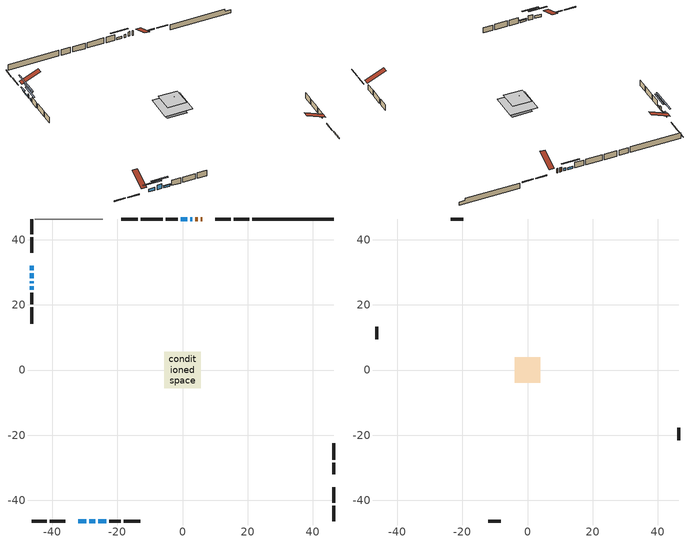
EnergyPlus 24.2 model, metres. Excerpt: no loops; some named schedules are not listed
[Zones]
conditioned space
 floor outside (Floor1 construction): -0.5,-0.5 -0.5,0.5 0.5,0.5 0.5,-0.5 z0.46
 floor adiabatic (AdiabaticFloorConstruction): -5.67,-5.67 -5.67,5.67 5.67,5.67 5.67,-5.67 z0.46
 floor foundation (Slab1 construction): -4.1,-4.1 -4.1,4.1 4.1,4.1 4.1,-4.1 z-1.77
 wall outside (RimJoist1 construction): 20.4,46.33 15.72,46.33 / -46.33,-46.33 -41.64,-46.33 / -46.33,46.33 -46.33,41.64 / 46.33,-46.33 46.33,-41.64 z0.46:0.76
 wall outside (RimJoist2 construction): 14.79,46.33 10.1,46.33 / -40.71,-46.33 -36.03,-46.33 / -46.33,40.71 -46.33,36.03 / 46.33,-40.71 46.33,-36.03 z0.46:0.76
 wall outside (AdiabaticWallConstruction 1): 6.11,46.33 5.67,46.33 / 4.74,46.33 3.97,46.33 z0.46:2.49
 wall outside (AdiabaticWallConstruction): 3.05,46.33 2.36,46.33 z0.46:1.68; -46.33,32.04 -46.33,30.62 z0.46:1.17; -46.33,29.69 -46.33,28.16 z0.46:0.89; -32.04,-46.33 -29.5,-46.33 z0.46:1.73; -28.57,-46.33 -26.79,-46.33 z0.46:2.49; -46.33,27.24 -46.33,26.62 z0.46:2.24; -46.33,25.7 -46.33,24.68 / -25.86,-46.33 -23.42,-46.33 z0.46:1.22; 1.43,46.33 -0.6,46.33 z0.46:1.38
 wall outside (Wall1 construction): -1.53,46.33 -5.09,46.33 / -22.5,-46.33 -18.94,-46.33 / -46.33,23.75 -46.33,20.19 / 46.33,-32.04 46.33,-28.48 z0.46:2.9
 wall outside (Wall3 construction): -13.74,46.33 -18.83,46.33 / -18.01,-46.33 -12.92,-46.33 / -46.33,19.26 -46.33,14.18 / 46.33,-27.55 46.33,-22.46 z0.46:2.9
 wall foundation (FoundationWall1 construction): 21.33,46.33,-1.77 21.33,46.33,0.46 43.83,46.33,0.46 43.83,46.33,-0.42 46.33,46.33,-0.42 46.33,46.33,-1.77
 wall othersidecoefficients (Wall2 construction): -6.02,46.33 -12.81,46.33 z0.46:2.9
 wall adiabatic (Wall6 construction): -24.5,46.33 -45.4,46.33 z0.46:2.9
 window (WindowConstruction 7): 3.05,46.33 2.36,46.33 z0.46:1.68
 window (WindowConstruction 6): -46.33,32.04 -46.33,30.62 z0.46:1.17
 window (WindowConstruction 8): -46.33,29.69 -46.33,28.16 z0.46:0.89
 window (WindowConstruction): -32.04,-46.33 -29.5,-46.33 z0.46:1.73
 window (WindowConstruction 1): -28.57,-46.33 -26.79,-46.33 z0.46:2.49
 window (WindowConstruction 2): -46.33,27.23 -46.33,26.62 z0.46:2.24
 window (WindowConstruction 3): -46.33,25.7 -46.33,24.68 z0.46:1.22
 window (WindowConstruction 4): 1.43,46.33 -0.6,46.33 z0.46:1.37
 window (WindowConstruction 5): -25.86,-46.33 -23.42,-46.33 z0.46:1.22
 door (Door): 6.11,46.33 5.67,46.33 z0.46:2.49
 door (Door 1): 4.74,46.33 3.98,46.33 z0.46:2.49
 ceiling adiabatic (AdiabaticFloorConstruction): 5.67,-5.67 5.67,5.67 -5.67,5.67 -5.67,-5.67 z0.46
attic - vented
 floor to conditioned space (Floor2 construction Reversed): -3.92,-3.92 -3.92,3.92 3.92,3.92 3.92,-3.92 z2.9
 floor to conditioned space (Floor3 construction Reversed): -1.21,-1.21 -1.21,1.21 1.21,1.21 1.21,-1.21 z2.9
 wall outside (Wall4 construction): -19.75,46.33 -23.57,46.33 / -11.99,-46.33 -8.17,-46.33 / -46.33,13.25 -46.33,9.43 / 46.33,-21.53 46.33,-17.72 z0.46:2.9
 roof outside (Roof1 construction): 7.04,46.33,2.9 7.04,38.45,6.18 9.18,38.45,6.18 9.18,46.33,2.9; -32.97,-46.33,2.9 -32.97,-38.45,6.18 -35.1,-38.45,6.18 -35.1,-46.33,2.9; -46.33,32.97,2.9 -38.45,32.97,6.18 -38.45,35.1,6.18 -46.33,35.1,2.9; 46.33,-32.97,2.9 38.45,-32.97,6.18 38.45,-35.1,6.18 46.33,-35.1,2.9
shading: -46.33,30.01 -46.33,32.65 -46.76,32.65 -46.76,30.01 z1.78; -46.33,23.13 -46.33,34.72 -46.76,34.72 -46.76,23.13 z5.92; -26.91,-46.33 -34.63,-46.33 -34.63,-46.76 -26.91,-46.76 z4.32; -24.2,-46.33 -31.16,-46.33 -31.16,-46.76 -24.2,-46.76 z5.08; -46.33,23.57 -46.33,30.29 -46.76,30.29 -46.76,23.57 z5.29; -46.33,21.63 -46.33,28.75 -46.76,28.75 -46.76,21.63 z4.27; -3.24,46.33 4.07,46.33 4.07,46.74 -3.24,46.74 z4.01; -23.27,-46.33 -26.01,-46.33 -26.01,-46.76 -23.27,-46.76 z1.37
[Building]
Building 1: Terrain=Suburbs
[Site:Location]
Toronto City Centre_ON: Latitude {deg}=43.63; Longitude {deg}=-79.39; Time Zone {hr}=-5; Elevation {m}=77; Keep Site Location Information=Yes
[Site:GroundTemperature:Shallow]
5.01852, 3.26908, 3.12898, 3.95918, 7.29196, 10.6092, 13.4851, 15.3069, 15.4617, 13.9799, 11.1774, 7.9619
[Site:WaterMainsTemperature]
Calculation Method=Schedule; Temperature Schedule=mains temperature schedule
[Material] Roughness=Rough; Thermal Absorptance=0.9
Name | Thickness {m} | Conductivity {W/m-K} | Density {kg/m3} | Specific Heat {J/kg-K} | Solar Absorptance | Visible Absorptance
asphalt or fiberglass shingles | 0.00635 | 0.162714 | 1121.4 | 1465.45 | 0.4 | 0.4
ceiling loosefill ins | 0.0846667 | 0.0480833 | 16.02 | 1046.75 | 0.7 | 0.7
ceiling stud and cavity | 0.1397 | 0.0802196 | 65.682 | 1177.47 | 0.7 | 0.7
ceiling stud and cavity 1 | 0.1397 | 0.0902584 | 65.682 | 1177.47 | 0.7 | 0.7
concrete 4.0 in. | 0.1016 | 1.803125 | 2242.8 | 837.4 | 0.7 | 0.7
concrete 8.0 in. | 0.2032 | 1.803125 | 2242.8 | 837.4 | 0.7 | 0.7
door material | 0.04445 | 0.053851 | 512.64 | 1214.23 | 0.7 | 0.7
door material 1 | 0.04445 | 0.20624 | 512.64 | 1214.23 | 0.7 | 0.7
exterior vertical ins | 0.0457286 | 0.029427 | 32.04 | 1214.23 | 0.7 | 0.7
floor covering | 0.0127 | 0.0433444 | 54.468 | 1339.84 | 0.6 | 0.6
floor rigid ins; rim joist rigid ins | 0.051816 | 0.029427 | 32.04 | 1214.23 | 0.7 | 0.7
floor rigid ins 1; wall rigid ins | 0.512978 | 0.029427 | 32.04 | 1214.23 | 0.7 | 0.7
floor stud and cavity | 0.1397 | 0.223993 | 92.3553 | 1139.71 | 0.7 | 0.7
floor stud and cavity 1 | 0.1397 | 1.75129 | 37.0049 | 1207.88 | 0.7 | 0.7
furniture material conditioned space 1 | 0.1524 | 0.115458 | 640.8 | 1214.23 | 0.6 | 0.6
gypsum board | 0.0127 | 0.160291 | 801 | 837.4 | 0.6 | 0.6
gypsum board 1 | 0.0127 | 0.160291 | 801 | 837.4 | 0.7 | 0.7
osb sheathing 0.5 in. | 0.0127 | 0.115458 | 512.64 | 1214.23 | 0.7 | 0.7
osb sheathing 0.5 in. 1 | 0.0127 | 0.115458 | 512.64 | 1214.23 | 0.4 | 0.4
osb sheathing 0.75 in. | 0.01905 | 0.115458 | 512.64 | 1214.23 | 0.7 | 0.7
osb sheathing 2.0 in. | 0.0508 | 0.115458 | 512.64 | 1214.23 | 0.7 | 0.7
rim joist stud and cavity | 0.0508 | 0.0310355 | 125.044 | 1163.47 | 0.6 | 0.6
rim joist stud and cavity 1 | 0.0508 | 0.311623 | 125.044 | 1163.47 | 0.6 | 0.6
wall stud and cavity | 0.1397 | 0.0834262 | 139.0536 | 1170.24 | 0.7 | 0.7
wall stud and cavity 1 | 0.1397 | 0.0801766 | 139.0536 | 1170.24 | 0.7 | 0.7
wall stud and cavity 2 | 0.1397 | 0.0829899 | 139.0536 | 1170.24 | 0.7 | 0.7
wall stud and cavity 3 | 0.0889 | 6.1454 | 50.32683 | 1063.81 | 0.6 | 0.6
wall stud and cavity 4 | 0.1397 | 0.0756651 | 139.0536 | 1170.24 | 0.7 | 0.7
wall stud and cavity 5 | 0.0889 | 0.380278 | 52.3479 | 1209.89 | 0.7 | 0.7
wall stud and cavity 6 | 0.0889 | 0.391764 | 83.0341 | 1211.67 | 0.7 | 0.7
wood siding | 0.0254 | 0.102417 | 544.68 | 1172.36 | 0.4 | 0.4
wood siding 1 | 0.00254 | 0.102417 | 544.68 | 1172.36 | 0.4 | 0.4
wood siding 2; wood siding 3; wood siding 4 | 0.0254 | 0.102417 | 544.68 | 1172.36 | 0.7 | 0.7
[WindowMaterial:SimpleGlazingSystem]
Name | U-Factor {W/m2-K} | Solar Heat Gain Coefficient
WindowMaterial | 2.07928 | 0.65
WindowMaterial 1 | 2.97754 | 0.59
WindowMaterial 2 | 2.51933 | 0.51
WindowMaterial 3 | 3.02126 | 0.5
WindowMaterial 4 | 2.93496 | 0.61
WindowMaterial 5 | 2.44665 | 0.49
WindowMaterial 6 | 2.62664 | 0.42
WindowMaterial 7 | 4.08646 | 0.67
WindowMaterial 8 | 3.06158 | 0.39
[Construction]
AdiabaticFloorConstruction: floor stud and cavity 1, floor rigid ins 1, osb sheathing 0.75 in., floor covering
AdiabaticWallConstruction: wood siding 3, wall rigid ins, wall stud and cavity 5, gypsum board
AdiabaticWallConstruction 1: wood siding 4, wall rigid ins, wall stud and cavity 5, gypsum board
Door: door material
Door 1: door material 1
Floor1 construction: floor stud and cavity, floor rigid ins, osb sheathing 0.75 in., floor covering
Floor2 construction Reversed: gypsum board, ceiling stud and cavity
Floor3 construction Reversed: gypsum board, ceiling stud and cavity 1, ceiling loosefill ins
FoundationWall1 construction: concrete 8.0 in., gypsum board 1
furniture construction conditioned space 1: furniture material conditioned space 1
PartitionWallConstruction: gypsum board, wall stud and cavity 6, gypsum board
RimJoist1 construction: wood siding 2, osb sheathing 2.0 in., rim joist stud and cavity
RimJoist2 construction: wood siding 2, rim joist rigid ins, osb sheathing 2.0 in., rim joist stud and cavity 1
Roof1 construction: asphalt or fiberglass shingles
Slab1 construction: concrete 4.0 in.
Wall1 construction: wood siding, osb sheathing 0.5 in., wall stud and cavity, gypsum board
Wall2 construction: osb sheathing 0.5 in. 1, wall stud and cavity 1, gypsum board
Wall3 construction: wood siding, osb sheathing 0.5 in., wall stud and cavity 2, gypsum board
Wall4 construction: wood siding 1, wall stud and cavity 3
Wall6 construction: osb sheathing 0.5 in. 1, wall stud and cavity 4, gypsum board
WindowConstruction: WindowMaterial
WindowConstruction 1: WindowMaterial 1
WindowConstruction 2: WindowMaterial 2
WindowConstruction 3: WindowMaterial 3
WindowConstruction 4: WindowMaterial 4
WindowConstruction 5: WindowMaterial 5
WindowConstruction 6: WindowMaterial 6
WindowConstruction 7: WindowMaterial 7
WindowConstruction 8: WindowMaterial 8
[Zone] Multiplier=1; Part of Total Floor Area=Yes
Name | Volume {m3}
attic - vented | 35.2889
conditioned space | 496.6
[Space]
Name | Zone | Volume {m3}
attic - vented 1 | attic - vented | 35.2889
conditioned space 1 | conditioned space | 496.6
[ZoneInfiltration:EffectiveLeakageArea]
infil attic - vented 1: Zone or Space=attic - vented 1; Schedule=Always On Discrete; Effective Air Leakage Area {cm2}=2828.21; Stack Coefficient=0.000397711; Wind Coefficient=1.34742e-05
[ZoneMixing]
whole house fan mix: Zone or Space=attic - vented; Schedule=Always On Continuous; Design Flow Rate Calculation Method=Flow/Zone; Design Flow Rate {m3/s}=0; Source Zone or Space=conditioned space
[SurfaceProperty:ExposedFoundationPerimeter]
Slab1: Exposed Perimeter Calculation Method=TotalExposedPerimeter; Total Exposed Perimeter {m}=24.994
[SurfaceProperty:OtherSideCoefficients]
other non-freezing space: Combined Convective/Radiative Film Coefficient {W/m2-K}=8.35; Constant Temperature Coefficient=1; External Dry-Bulb Temperature Coefficient=0; Ground Temperature Coefficient=0; Wind Speed Coefficient=0; Zone Air Temperature Coefficient=0; Constant Temperature Schedule=other non-freezing space; Previous Other Side Temperature Coefficient=0
[InternalMass] Zone or ZoneList=conditioned space; Space or SpaceList=conditioned space 1
Name | Construction | Surface Area {m2}
furniture mass conditioned space 1 | furniture construction conditioned space 1 | 78.6759
partition wall mass | PartitionWallConstruction | 196.69
[Lights]
interior lighting: Zone or ZoneList or Space or SpaceList=conditioned space 1; Schedule=interior lighting schedule; Design Level Calculation Method=LightingLevel; Lighting Level {W}=343.2; Return Air Fraction=0; Fraction Radiant=0.6; Fraction Visible=0.2; Fraction Replaceable=1
[People]
occupants: Zone or ZoneList or Space or SpaceList=conditioned space 1; Number of People Schedule=occupants schedule; Number of People Calculation Method=People; Number of People=3; Fraction Radiant=0.314171; Sensible Heat Fraction=0.56303; Activity Level Schedule=occupants activity schedule; Carbon Dioxide Generation Rate {m3/s-W}=0; Enable ASHRAE 55 Comfort Warnings=No; Mean Radiant Temperature Calculation Type=EnclosureAveraged
[ElectricEquipment] Zone or ZoneList or Space or SpaceList=conditioned space 1; Design Level Calculation Method=EquipmentLevel
Name | Schedule | Design Level {W} | Fraction Latent | Fraction Radiant | Fraction Lost
clothes dryer | clothes dryer schedule | 140.772 | 0.015 | 0.081 | 0.85
clothes washer | clothes washer schedule | 32.1985 | 0.03 | 0.162 | 0.7
cooking range | cooking range schedule | 208.969 | 0.08 | 0.432 | 0.2
dishwasher | dishwasher schedule | 66.8632 | 0.3 | 0.18 | 0.4
fridge | fridge schedule | 72.9452 | 0 | 0.6 | 0
mech vent bath fan 0 | mech vent bath fan 0 schedule | 50.2 | 0 | 0 | 1
mech vent house fan | mech vent house fan schedule | 0 | 0 | 0 | 1
mech vent house fan cfis | mech vent house fan cfis schedule | 0 | 0 | 0 | 0
mech vent range fan 0 | mech vent range fan 0 schedule | 57 | 0 | 0 | 1
misc plug loads | misc plug loads schedule | 494.7 | 0.045 | 0.513 | 0.1
whole house fan | Always On Discrete | 0 | 0 | 0 | 1
[OtherEquipment] Zone or ZoneList or Space or SpaceList=conditioned space 1; Design Level Calculation Method=EquipmentLevel
Name | Fuel Type | Schedule | Design Level {W} | Fraction Latent | Fraction Radiant | Fraction Lost
clothes dryer 1 | Electricity | clothes dryer schedule | 0 | 0.015 | 0.081 | 0.85
cooking range 1 | Electricity | cooking range schedule | 0 | 0.08 | 0.432 | 0.2
general water use latent | None | general water use schedule | 59.3978 | 1 | 0 | 0
general water use sensible | None | general water use schedule | -58.539 | 0 | 0.6 | 0
mech vent house fan latent load | None | Always On Discrete | 0 | 1 | 0 | 0
mech vent house fan sensible load | None | Always On Discrete | 0 | 0 | 0 | 0
water heater energy adjustment1 | NaturalGas | Always On Discrete | 0.01 | 0 | 0 | 1
[ZoneInfiltration:DesignFlowRate] Zone or ZoneList or Space or SpaceList=conditioned space 1; Schedule=Always On Discrete; Design Flow Rate Calculation Method=Flow/Zone; Design Flow Rate {m3/s}=0
infil flow; natural vent flow; whole house fan flow
[AvailabilityManager:Scheduled]
central ac and furnace airloop Availability Manager: Schedule=Always On Discrete
[Foundation:Kiva]
Foundation Kiva 1: Initial Indoor Air Temperature {C}=18; Wall Height Above Grade {m}=0.460004; Wall Depth Below Slab {m}=0.2032; Custom Block Material Name 1=exterior vertical ins; Custom Block Depth 1 {m}=2.23001; Custom Block X Position 1 {m}=0.2159; Custom Block Z Position 1 {m}=0
[Foundation:Kiva:Settings]
Soil Conductivity {W/m-K}=0.849921; Soil Density {kg/m3}=1842.3; Soil Specific Heat {J/kg-K}=418.7; Ground Solar Absorptivity=0.9; Ground Thermal Absorptivity=0.9; Ground Surface Roughness {m}=0.03; Far-Field Width {m}=40; Deep-Ground Boundary Condition=ZeroFlux; Deep-Ground Depth {m}=40; Minimum Cell Dimension {m}=0.2; Maximum Cell Growth Coefficient=3; Simulation Timestep=Timestep
[Exterior:Lights]
exterior lighting: Schedule=exterior lighting schedule; Design Level {W}=75.6
[EnergyManagementSystem:GlobalVariable]
central_ac_and_furnace_airloop_Fan_RTF
infil_program_Qfan
infil_program_Qinf
natural_vent_program_Qnv
natural_vent_program_Qwhf
[EnergyManagementSystem:Sensor]
Name | Output:Variable or Output:Meter Index Key | Output:Variable or Output:Meter
airflow_gain | infil flow | Infiltration Sensible Heat Gain Energy
airflow_gain_1 | natural vent flow | Infiltration Sensible Heat Gain Energy
airflow_gain_2 | whole house fan flow | Infiltration Sensible Heat Gain Energy
airflow_loss | infil flow | Infiltration Sensible Heat Loss Energy
airflow_loss_1 | natural vent flow | Infiltration Sensible Heat Loss Energy
airflow_loss_2 | whole house fan flow | Infiltration Sensible Heat Loss Energy
clg_load_cond |  | Cooling:EnergyTransfer:Zone:CONDITIONED SPACE
clg_sp_s; clg_sp_s_1 | cooling setpoint | Schedule Value
clothes_dryer_exhaust_0_sch_s | clothes dryer exhaust 0 schedule | Schedule Value
cool_season | cooling season schedule | Schedule Value
htg_load_cond |  | Heating:EnergyTransfer:Zone:CONDITIONED SPACE
htg_sp_s; htg_sp_s_1 | heating setpoint | Schedule Value
ig_ee_conv | clothes dryer | Electric Equipment Convective Heating Energy
ig_ee_conv_2 | cooking range | Electric Equipment Convective Heating Energy
ig_ee_conv_4 | fridge | Electric Equipment Convective Heating Energy
ig_ee_conv_5 | misc plug loads | Electric Equipment Convective Heating Energy
ig_ee_conv_6 | whole house fan | Electric Equipment Convective Heating Energy
ig_ee_rad | clothes dryer | Electric Equipment Radiant Heating Energy
ig_ee_rad_2 | cooking range | Electric Equipment Radiant Heating Energy
ig_ee_rad_4 | fridge | Electric Equipment Radiant Heating Energy
ig_ee_rad_5 | misc plug loads | Electric Equipment Radiant Heating Energy
ig_ee_rad_6 | whole house fan | Electric Equipment Radiant Heating Energy
ig_lgt_conv | interior lighting | Lights Convective Heating Energy
ig_lgt_rad | interior lighting | Lights Radiant Heating Energy
ig_lgt_vis | interior lighting | Lights Visible Radiation Heating Energy
ig_oe_conv | clothes dryer 1 | Other Equipment Convective Heating Energy
ig_oe_conv_1 | cooking range 1 | Other Equipment Convective Heating Energy
ig_oe_conv_2 | general water use latent | Other Equipment Convective Heating Energy
ig_oe_conv_3 | general water use sensible | Other Equipment Convective Heating Energy
ig_oe_conv_4 | water heater energy adjustment1 | Other Equipment Convective Heating Energy
ig_oe_rad | clothes dryer 1 | Other Equipment Radiant Heating Energy
ig_oe_rad_1 | cooking range 1 | Other Equipment Radiant Heating Energy
ig_oe_rad_2 | general water use latent | Other Equipment Radiant Heating Energy
ig_oe_rad_3 | general water use sensible | Other Equipment Radiant Heating Energy
ig_oe_rad_4 | water heater energy adjustment1 | Other Equipment Radiant Heating Energy
ig_ppl_conv | occupants | People Convective Heating Energy
ig_ppl_rad | occupants | People Radiant Heating Energy
im_conv | furniture mass conditioned space 1 | Surface Inside Face Convection Heat Gain Energy
im_conv_1 | partition wall mass | Surface Inside Face Convection Heat Gain Energy
im_ig | furniture mass conditioned space 1 | Surface Inside Face Internal Gains Radiation Heat Gain Energy
im_ig_1 | partition wall mass | Surface Inside Face Internal Gains Radiation Heat Gain Energy
im_lgt | furniture mass conditioned space 1 | Surface Inside Face Lights Radiation Heat Gain Energy
im_lgt_1 | partition wall mass | Surface Inside Face Lights Radiation Heat Gain Energy
im_sol | furniture mass conditioned space 1 | Surface Inside Face Solar Radiation Heat Gain Energy
im_sol_1 | partition wall mass | Surface Inside Face Solar Radiation Heat Gain Energy
im_surf | furniture mass conditioned space 1 | Surface Inside Face Net Surface Thermal Radiation Heat Gain Energy
im_surf_1 | partition wall mass | Surface Inside Face Net Surface Thermal Radiation Heat Gain Energy
mech_vent_bath_fan_0_sch_s | mech vent bath fan 0 schedule | Schedule Value
mech_vent_range_fan_0_sch_s | mech vent range fan 0 schedule | Schedule Value
mv_conv | mech vent bath fan 0 | Electric Equipment Convective Heating Energy
mv_conv_1 | mech vent house fan | Electric Equipment Convective Heating Energy
mv_conv_2 | mech vent house fan cfis | Electric Equipment Convective Heating Energy
mv_conv_3 | mech vent range fan 0 | Electric Equipment Convective Heating Energy
mv_conv_4 | mech vent house fan latent load | Other Equipment Convective Heating Energy
mv_conv_5 | mech vent house fan sensible load | Other Equipment Convective Heating Energy
mv_rad | mech vent bath fan 0 | Electric Equipment Radiant Heating Energy
mv_rad_1 | mech vent house fan | Electric Equipment Radiant Heating Energy
mv_rad_2 | mech vent house fan cfis | Electric Equipment Radiant Heating Energy
mv_rad_3 | mech vent range fan 0 | Electric Equipment Radiant Heating Energy
mv_rad_4 | mech vent house fan latent load | Other Equipment Radiant Heating Energy
mv_rad_5 | mech vent house fan sensible load | Other Equipment Radiant Heating Energy
natural_vent_s | natural vent schedule | Schedule Value
oa_temp |  | Site Outdoor Air Drybulb Temperature
out_pb_s |  | Site Outdoor Air Barometric Pressure
out_wt_s |  | Site Outdoor Air Humidity Ratio
site_vw_s |  | Site Wind Speed
ss_back_out | Window1 | Surface Window Shortwave from Zone Back Out Window Heat Transfer Rate
ss_back_out_1 | Window10 | Surface Window Shortwave from Zone Back Out Window Heat Transfer Rate
ss_back_out_2 | Window12 | Surface Window Shortwave from Zone Back Out Window Heat Transfer Rate
ss_back_out_3 | Window2 | Surface Window Shortwave from Zone Back Out Window Heat Transfer Rate
ss_back_out_4 | Window3 | Surface Window Shortwave from Zone Back Out Window Heat Transfer Rate
ss_back_out_5 | Window4 | Surface Window Shortwave from Zone Back Out Window Heat Transfer Rate
ss_back_out_6 | Window6 | Surface Window Shortwave from Zone Back Out Window Heat Transfer Rate
ss_back_out_7 | Window7 | Surface Window Shortwave from Zone Back Out Window Heat Transfer Rate
ss_back_out_8 | Window8 | Surface Window Shortwave from Zone Back Out Window Heat Transfer Rate
ss_conv | Door1 | Surface Inside Face Convection Heat Gain Energy
ss_conv_1 | Door2 | Surface Inside Face Convection Heat Gain Energy
ss_conv_10 | Window8 | Surface Inside Face Convection Heat Gain Energy
ss_conv_2 | Window1 | Surface Inside Face Convection Heat Gain Energy
ss_conv_3 | Window10 | Surface Inside Face Convection Heat Gain Energy
ss_conv_4 | Window12 | Surface Inside Face Convection Heat Gain Energy
ss_conv_5 | Window2 | Surface Inside Face Convection Heat Gain Energy
ss_conv_6 | Window3 | Surface Inside Face Convection Heat Gain Energy
ss_conv_7 | Window4 | Surface Inside Face Convection Heat Gain Energy
ss_conv_8 | Window6 | Surface Inside Face Convection Heat Gain Energy
ss_conv_9 | Window7 | Surface Inside Face Convection Heat Gain Energy
ss_ig | Door1 | Surface Inside Face Internal Gains Radiation Heat Gain Energy
ss_ig_1 | Door2 | Surface Inside Face Internal Gains Radiation Heat Gain Energy
ss_ig_10 | Window8 | Surface Inside Face Internal Gains Radiation Heat Gain Energy
ss_ig_2 | Window1 | Surface Inside Face Internal Gains Radiation Heat Gain Energy
ss_ig_3 | Window10 | Surface Inside Face Internal Gains Radiation Heat Gain Energy
ss_ig_4 | Window12 | Surface Inside Face Internal Gains Radiation Heat Gain Energy
ss_ig_5 | Window2 | Surface Inside Face Internal Gains Radiation Heat Gain Energy
ss_ig_6 | Window3 | Surface Inside Face Internal Gains Radiation Heat Gain Energy
ss_ig_7 | Window4 | Surface Inside Face Internal Gains Radiation Heat Gain Energy
ss_ig_8 | Window6 | Surface Inside Face Internal Gains Radiation Heat Gain Energy
ss_ig_9 | Window7 | Surface Inside Face Internal Gains Radiation Heat Gain Energy
ss_lgt | Door1 | Surface Inside Face Lights Radiation Heat Gain Energy
ss_lgt_1 | Door2 | Surface Inside Face Lights Radiation Heat Gain Energy
ss_sol | Door1 | Surface Inside Face Solar Radiation Heat Gain Energy
ss_sol_1 | Door2 | Surface Inside Face Solar Radiation Heat Gain Energy
ss_surf | Door1 | Surface Inside Face Net Surface Thermal Radiation Heat Gain Energy
ss_surf_1 | Door2 | Surface Inside Face Net Surface Thermal Radiation Heat Gain Energy
ss_surf_10 | Window8 | Surface Inside Face Net Surface Thermal Radiation Heat Gain Energy
ss_surf_2 | Window1 | Surface Inside Face Net Surface Thermal Radiation Heat Gain Energy
ss_surf_3 | Window10 | Surface Inside Face Net Surface Thermal Radiation Heat Gain Energy
ss_surf_4 | Window12 | Surface Inside Face Net Surface Thermal Radiation Heat Gain Energy
ss_surf_5 | Window2 | Surface Inside Face Net Surface Thermal Radiation Heat Gain Energy
ss_surf_6 | Window3 | Surface Inside Face Net Surface Thermal Radiation Heat Gain Energy
ss_surf_7 | Window4 | Surface Inside Face Net Surface Thermal Radiation Heat Gain Energy
ss_surf_8 | Window6 | Surface Inside Face Net Surface Thermal Radiation Heat Gain Energy
ss_surf_9 | Window7 | Surface Inside Face Net Surface Thermal Radiation Heat Gain Energy
ss_trans_in | Window1 | Surface Window Transmitted Solar Radiation Rate
ss_trans_in_1 | Window10 | Surface Window Transmitted Solar Radiation Rate
ss_trans_in_2 | Window12 | Surface Window Transmitted Solar Radiation Rate
ss_trans_in_3 | Window2 | Surface Window Transmitted Solar Radiation Rate
ss_trans_in_4 | Window3 | Surface Window Transmitted Solar Radiation Rate
ss_trans_in_5 | Window4 | Surface Window Transmitted Solar Radiation Rate
ss_trans_in_6 | Window6 | Surface Window Transmitted Solar Radiation Rate
ss_trans_in_7 | Window7 | Surface Window Transmitted Solar Radiation Rate
ss_trans_in_8 | Window8 | Surface Window Transmitted Solar Radiation Rate
ss_trans_out | Window1 | Surface Inside Face Initial Transmitted Diffuse Transmitted Out Window Solar Radiation Rate
ss_trans_out_1 | Window10 | Surface Inside Face Initial Transmitted Diffuse Transmitted Out Window Solar Radiation Rate
ss_trans_out_2 | Window12 | Surface Inside Face Initial Transmitted Diffuse Transmitted Out Window Solar Radiation Rate
ss_trans_out_3 | Window2 | Surface Inside Face Initial Transmitted Diffuse Transmitted Out Window Solar Radiation Rate
ss_trans_out_4 | Window3 | Surface Inside Face Initial Transmitted Diffuse Transmitted Out Window Solar Radiation Rate
ss_trans_out_5 | Window4 | Surface Inside Face Initial Transmitted Diffuse Transmitted Out Window Solar Radiation Rate
ss_trans_out_6 | Window6 | Surface Inside Face Initial Transmitted Diffuse Transmitted Out Window Solar Radiation Rate
ss_trans_out_7 | Window7 | Surface Inside Face Initial Transmitted Diffuse Transmitted Out Window Solar Radiation Rate
ss_trans_out_8 | Window8 | Surface Inside Face Initial Transmitted Diffuse Transmitted Out Window Solar Radiation Rate
s_conv | Floor1 | Surface Inside Face Convection Heat Gain Energy
s_conv_1 | Floor2 | Surface Inside Face Convection Heat Gain Energy
s_conv_10 | RimJoist2:0 | Surface Inside Face Convection Heat Gain Energy
s_conv_11 | RimJoist2:180 | Surface Inside Face Convection Heat Gain Energy
s_conv_12 | RimJoist2:270 | Surface Inside Face Convection Heat Gain Energy
s_conv_13 | RimJoist2:90 | Surface Inside Face Convection Heat Gain Energy
